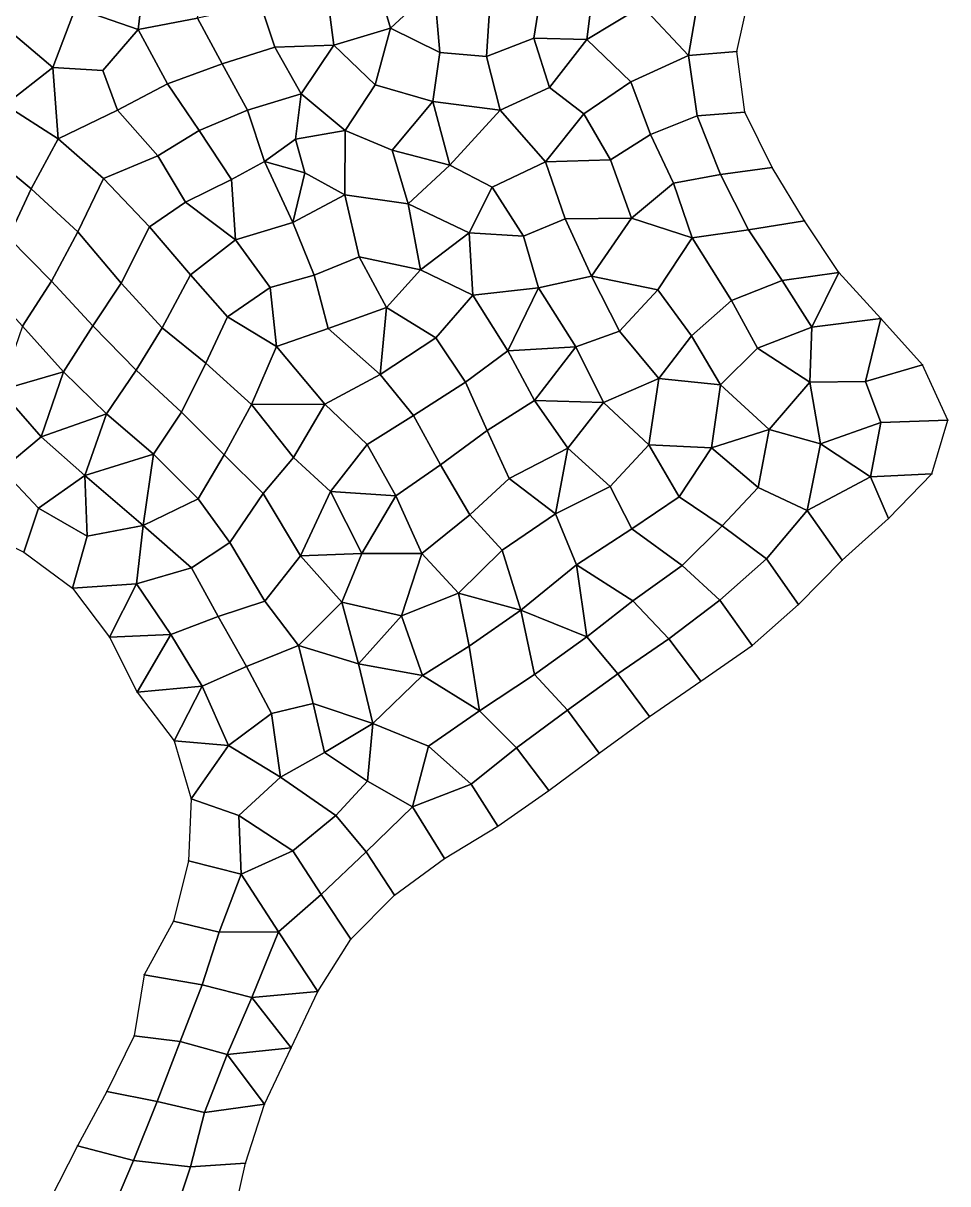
# Model space of a CAD drawing. Extents: x 727294 to 731543, y 8575035 to 8579824.
# Drawn here: x 728516.8 to 728813.2, y 8576669.4 to 8577041.6 of the extents above; entities that cross this region are included whole.
import ezdxf

# ---------------------------------------------------------------- set-up
doc = ezdxf.new("R2010")
doc.units = 0
for name, color, linetype in [('MESH_BOUND', 25, 'CONTINUOUS'), ('MESH_ELEMS', 250, 'CONTINUOUS'), ('MESH_NODES', 18, 'CONTINUOUS')]:
    doc.layers.add(name, color=color, linetype=linetype)

msp = doc.modelspace()

# ---------------------------------------------------------------- linework, layer by layer
at = {"layer": 'MESH_BOUND', "color": 25}
for points in [[(728745.58, 8577032.56, 38.15), (728749.86, 8577051.85, 38.04)], [(728748.11, 8577013.06, 38.13), (728745.58, 8577032.56, 38.15)], [(728756.94, 8576995.35, 38.17), (728748.11, 8577013.06, 38.13)], [(728767.3, 8576978.28, 38.17), (728756.94, 8576995.35, 38.17)], [(728778.3, 8576961.69, 38.17), (728767.3, 8576978.28, 38.17)], [(728791.73, 8576946.91, 38.17), (728778.3, 8576961.69, 38.17)], [(728805.04, 8576932.03, 38.17), (728791.73, 8576946.91, 38.17)], [(728813.19, 8576914.35, 38.17), (728805.04, 8576932.03, 38.17)], [(728808.09, 8576897.09, 38.17), (728813.19, 8576914.35, 38.17)], [(728794.22, 8576882.74, 38.17), (728808.09, 8576897.09, 38.17)], [(728499.04, 8576880.75, 38.17), (728516.99, 8576871.98, 38.17)], [(728779.3, 8576869.42, 38.17), (728794.22, 8576882.74, 38.17)], [(728516.99, 8576871.98, 38.17), (728532.65, 8576860.41, 38.17)], [(728765.34, 8576855.17, 38.17), (728779.3, 8576869.42, 38.17)], [(728532.65, 8576860.41, 38.17), (728544.42, 8576844.75, 38.17)], [(728750.47, 8576842.01, 38.17), (728765.34, 8576855.17, 38.17)], [(728544.42, 8576844.75, 38.17), (728553.32, 8576827.07, 38.17)], [(728734.06, 8576830.58, 38.17), (728750.47, 8576842.01, 38.17)], [(728717.59, 8576819.24, 38.17), (728734.06, 8576830.58, 38.17)], [(728553.32, 8576827.07, 38.17), (728565.24, 8576811.51, 38.17)], [(728701.39, 8576807.51, 38.17), (728717.59, 8576819.24, 38.17)], [(728565.24, 8576811.51, 38.17), (728570.59, 8576792.82, 38.17)], [(728685.35, 8576795.56, 38.17), (728701.39, 8576807.51, 38.17)], [(728668.94, 8576784.14, 38.16), (728685.35, 8576795.56, 38.17)], [(728570.59, 8576792.82, 38.17), (728569.78, 8576772.92, 38.17)], [(728651.86, 8576773.75, 38.14), (728668.94, 8576784.14, 38.16)], [(728569.78, 8576772.92, 38.17), (728565.02, 8576753.63, 38.17)], [(728635.82, 8576761.99, 38.17), (728651.86, 8576773.75, 38.14)], [(728621.78, 8576747.8, 38.17), (728635.82, 8576761.99, 38.17)], [(728565.02, 8576753.63, 38.17), (728555.61, 8576736.38, 38.17)], [(728611.2, 8576731.07, 38.13), (728621.78, 8576747.8, 38.17)], [(728555.61, 8576736.38, 38.17), (728552.33, 8576716.83, 38.17)], [(728602.68, 8576712.97, 36.19), (728611.2, 8576731.07, 38.13)], [(728552.33, 8576716.83, 38.17), (728543.64, 8576698.98, 38.17)], [(728594.17, 8576694.87, 34.53), (728602.68, 8576712.97, 36.19)], [(728543.64, 8576698.98, 38.17), (728534.24, 8576681.59, 38.17)], [(728588.06, 8576675.96, 34.97), (728594.17, 8576694.87, 34.53)], [(728534.24, 8576681.59, 38.17), (728525.22, 8576663.92, 38.17)], [(728583.65, 8576656.45, 34.54), (728588.06, 8576675.96, 34.97)]]:
    msp.add_polyline3d(points, dxfattribs=at)
at = {"layer": 'MESH_ELEMS', "color": 179}
for points in [[(728533.61, 8577046.61, 35.71), (728515.55, 8577058.67, 35.68), (728511.57, 8577039.88, 35.38), (728526.28, 8577027.47, 35.1)], [(728553.61, 8577039.58, 35.71), (728555.85, 8577058.43, 35.75), (728538.17, 8577059.73, 35.69), (728533.61, 8577046.61, 35.71)], [(728572.7, 8577043.26, 35.79), (728574.82, 8577060.01, 35.83), (728555.85, 8577058.43, 35.75), (728553.61, 8577039.58, 35.71)], [(728629.33, 8577058.04, 35.27), (728613.78, 8577054.31, 35.83), (728616.42, 8577034.63, 35.54), (728634.51, 8577039.99, 35.52)], [(728629.33, 8577058.04, 35.27), (728634.51, 8577039.99, 35.52), (728648.55, 8577053.03, 35.05), (728629.33, 8577058.04, 35.27)], [(728680.54, 8577036.81, 34.47), (728683.37, 8577054.97, 33.78), (728666.72, 8577052.3, 34.93), (728665.27, 8577030.95, 34.21)], [(728697.5, 8577036.39, 35.27), (728699.97, 8577056.03, 35.44), (728683.37, 8577054.97, 33.78), (728680.54, 8577036.81, 34.47)], [(728697.5, 8577036.39, 35.27), (728715.23, 8577047.07, 35.8), (728699.97, 8577056.03, 35.44), (728697.5, 8577036.39, 35.27)], [(728613.78, 8577054.31, 35.83), (728592.96, 8577047.38, 35.77), (728597.43, 8577033.96, 35.69), (728616.42, 8577034.63, 35.54)], [(728634.51, 8577039.99, 35.52), (728650.34, 8577032.21, 34.21), (728648.55, 8577053.03, 35.05), (728634.51, 8577039.99, 35.52)], [(728666.72, 8577052.3, 34.93), (728648.55, 8577053.03, 35.05), (728650.34, 8577032.21, 34.21), (728665.27, 8577030.95, 34.21)], [(728733.32, 8577049.99, 36.07), (728730.12, 8577031.25, 37.9), (728745.58, 8577032.56, 38.15), (728749.86, 8577051.85, 38.04)], [(728730.12, 8577031.25, 37.9), (728733.32, 8577049.99, 36.07), (728715.23, 8577047.07, 35.8), (728730.12, 8577031.25, 37.9)], [(728542.29, 8577026.43, 35.38), (728553.61, 8577039.58, 35.71), (728533.61, 8577046.61, 35.71), (728526.28, 8577027.47, 35.1)], [(728592.96, 8577047.38, 35.77), (728572.7, 8577043.26, 35.79), (728580.59, 8577028.65, 35.82), (728597.43, 8577033.96, 35.69)], [(728715.23, 8577047.07, 35.8), (728697.5, 8577036.39, 35.27), (728711.62, 8577022.78, 35.53), (728730.12, 8577031.25, 37.9)], [(728563.1, 8577022.23, 35.71), (728580.59, 8577028.65, 35.82), (728572.7, 8577043.26, 35.79), (728553.61, 8577039.58, 35.71)], [(728511.57, 8577039.88, 35.38), (728496.93, 8577028.16, 34.83), (728511.04, 8577015.4, 34.71), (728526.28, 8577027.47, 35.1)], [(728563.1, 8577022.23, 35.71), (728553.61, 8577039.58, 35.71), (728542.29, 8577026.43, 35.38), (728547, 8577013.76, 35.27)], [(728629.61, 8577021.9, 35.44), (728634.51, 8577039.99, 35.52), (728616.42, 8577034.63, 35.54), (728629.61, 8577021.9, 35.44)], [(728629.61, 8577021.9, 35.44), (728648.15, 8577016.55, 34.49), (728650.34, 8577032.21, 34.21), (728634.51, 8577039.99, 35.52)], [(728685.52, 8577020.98, 34.76), (728680.54, 8577036.81, 34.47), (728665.27, 8577030.95, 34.21), (728669.68, 8577013.74, 34.27)], [(728680.54, 8577036.81, 34.47), (728685.52, 8577020.98, 34.76), (728697.5, 8577036.39, 35.27), (728680.54, 8577036.81, 34.47)], [(728696.49, 8577012.55, 35.31), (728711.62, 8577022.78, 35.53), (728697.5, 8577036.39, 35.27), (728685.52, 8577020.98, 34.76)], [(728597.43, 8577033.96, 35.69), (728580.59, 8577028.65, 35.82), (728588.68, 8577013.76, 35.8), (728605.86, 8577018.99, 35.51)], [(728597.43, 8577033.96, 35.69), (728605.86, 8577018.99, 35.51), (728616.42, 8577034.63, 35.54), (728597.43, 8577033.96, 35.69)], [(728629.61, 8577021.9, 35.44), (728616.42, 8577034.63, 35.54), (728605.86, 8577018.99, 35.51), (728620.03, 8577007.18, 35.37)], [(728665.27, 8577030.95, 34.21), (728650.34, 8577032.21, 34.21), (728648.15, 8577016.55, 34.49), (728669.68, 8577013.74, 34.27)], [(728732.83, 8577011.97, 38.11), (728730.12, 8577031.25, 37.9), (728711.62, 8577022.78, 35.53), (728717.89, 8577005.94, 36.2)], [(728732.83, 8577011.97, 38.11), (728748.11, 8577013.06, 38.13), (728745.58, 8577032.56, 38.15), (728730.12, 8577031.25, 37.9)], [(728511.04, 8577015.4, 34.71), (728527.96, 8577004.55, 34.32), (728526.28, 8577027.47, 35.1), (728511.04, 8577015.4, 34.71)], [(728547, 8577013.76, 35.27), (728542.29, 8577026.43, 35.38), (728526.28, 8577027.47, 35.1), (728527.96, 8577004.55, 34.32)], [(728573.17, 8577007.21, 35.71), (728588.68, 8577013.76, 35.8), (728580.59, 8577028.65, 35.82), (728563.1, 8577022.23, 35.71)], [(728559.97, 8576999.11, 34.29), (728573.17, 8577007.21, 35.71), (728563.1, 8577022.23, 35.71), (728547, 8577013.76, 35.27)], [(728635.09, 8577000.93, 34.59), (728648.15, 8577016.55, 34.49), (728629.61, 8577021.9, 35.44), (728620.03, 8577007.18, 35.37)], [(728696.49, 8577012.55, 35.31), (728705.02, 8576997.79, 35.83), (728717.89, 8577005.94, 36.2), (728711.62, 8577022.78, 35.53)], [(728604.05, 8577004.43, 35.41), (728605.86, 8577018.99, 35.51), (728588.68, 8577013.76, 35.8), (728594.15, 8576997.24, 35.07)], [(728620.03, 8577007.18, 35.37), (728605.86, 8577018.99, 35.51), (728604.05, 8577004.43, 35.41), (728620.03, 8577007.18, 35.37)], [(728684.18, 8576997.16, 34.78), (728696.49, 8577012.55, 35.31), (728685.52, 8577020.98, 34.76), (728669.68, 8577013.74, 34.27)], [(728527.96, 8577004.55, 34.32), (728511.04, 8577015.4, 34.71), (728504.07, 8577001.13, 35.39), (728519.34, 8576988.46, 35.2)], [(728653.6, 8576996.11, 34.82), (728648.15, 8577016.55, 34.49), (728635.09, 8577000.93, 34.59), (728653.6, 8576996.11, 34.82)], [(728669.68, 8577013.74, 34.27), (728648.15, 8577016.55, 34.49), (728653.6, 8576996.11, 34.82), (728669.68, 8577013.74, 34.27)], [(728542.54, 8576991.86, 34.87), (728559.97, 8576999.11, 34.29), (728547, 8577013.76, 35.27), (728527.96, 8577004.55, 34.32)], [(728594.15, 8576997.24, 35.07), (728588.68, 8577013.76, 35.8), (728573.17, 8577007.21, 35.71), (728583.55, 8576991.53, 34.27)], [(728667.17, 8576989.03, 35.05), (728684.18, 8576997.16, 34.78), (728669.68, 8577013.74, 34.27), (728653.6, 8576996.11, 34.82)], [(728684.18, 8576997.16, 34.78), (728705.02, 8576997.79, 35.83), (728696.49, 8577012.55, 35.31), (728684.18, 8576997.16, 34.78)], [(728732.83, 8577011.97, 38.11), (728717.89, 8577005.94, 36.2), (728725.29, 8576990.36, 36.5), (728740.36, 8576993.05, 38.16)], [(728748.11, 8577013.06, 38.13), (728732.83, 8577011.97, 38.11), (728740.36, 8576993.05, 38.16), (728756.94, 8576995.35, 38.17)], [(728568.84, 8576984.21, 34.18), (728583.55, 8576991.53, 34.27), (728573.17, 8577007.21, 35.71), (728559.97, 8576999.11, 34.29)], [(728607.12, 8576993.67, 35.28), (728619.92, 8576986.53, 35.04), (728620.03, 8577007.18, 35.37), (728604.05, 8577004.43, 35.41)], [(728635.09, 8577000.93, 34.59), (728620.03, 8577007.18, 35.37), (728619.92, 8576986.53, 35.04), (728640.17, 8576983.71, 34.79)], [(728519.34, 8576988.46, 35.2), (728534.28, 8576974.73, 34.68), (728542.54, 8576991.86, 34.87), (728527.96, 8577004.55, 34.32)], [(728594.15, 8576997.24, 35.07), (728607.12, 8576993.67, 35.28), (728604.05, 8577004.43, 35.41), (728594.15, 8576997.24, 35.07)], [(728705.02, 8576997.79, 35.83), (728711.83, 8576979.14, 34.83), (728725.29, 8576990.36, 36.5), (728717.89, 8577005.94, 36.2)], [(728519.34, 8576988.46, 35.2), (728504.07, 8577001.13, 35.39), (728497.11, 8576986.19, 35.31), (728512.11, 8576972.89, 35.33)], [(728557.33, 8576976.36, 34.27), (728568.84, 8576984.21, 34.18), (728559.97, 8576999.11, 34.29), (728542.54, 8576991.86, 34.87)], [(728653.6, 8576996.11, 34.82), (728635.09, 8577000.93, 34.59), (728640.17, 8576983.71, 34.79), (728653.6, 8576996.11, 34.82)], [(728603.22, 8576977.73, 34.61), (728594.15, 8576997.24, 35.07), (728583.55, 8576991.53, 34.27), (728584.87, 8576972.16, 34.42)], [(728607.12, 8576993.67, 35.28), (728594.15, 8576997.24, 35.07), (728603.22, 8576977.73, 34.61), (728607.12, 8576993.67, 35.28)], [(728659.81, 8576974.42, 35.17), (728667.17, 8576989.03, 35.05), (728653.6, 8576996.11, 34.82), (728640.17, 8576983.71, 34.79)], [(728677.19, 8576973.29, 35.35), (728690.54, 8576978.87, 35.53), (728684.18, 8576997.16, 34.78), (728667.17, 8576989.03, 35.05)], [(728705.02, 8576997.79, 35.83), (728684.18, 8576997.16, 34.78), (728690.54, 8576978.87, 35.53), (728711.83, 8576979.14, 34.83)], [(728557.33, 8576976.36, 34.27), (728542.54, 8576991.86, 34.87), (728534.28, 8576974.73, 34.68), (728548.16, 8576958.22, 35.02)], [(728603.22, 8576977.73, 34.61), (728619.92, 8576986.53, 35.04), (728607.12, 8576993.67, 35.28), (728603.22, 8576977.73, 34.61)], [(728740.36, 8576993.05, 38.16), (728725.29, 8576990.36, 36.5), (728731.22, 8576972.77, 36.27), (728749.3, 8576975.31, 38.17)], [(728756.94, 8576995.35, 38.17), (728740.36, 8576993.05, 38.16), (728749.3, 8576975.31, 38.17), (728767.3, 8576978.28, 38.17)], [(728534.28, 8576974.73, 34.68), (728519.34, 8576988.46, 35.2), (728512.11, 8576972.89, 35.33), (728525.86, 8576958.94, 34.83)], [(728583.55, 8576991.53, 34.27), (728568.84, 8576984.21, 34.18), (728584.87, 8576972.16, 34.42), (728583.55, 8576991.53, 34.27)], [(728659.81, 8576974.42, 35.17), (728677.19, 8576973.29, 35.35), (728667.17, 8576989.03, 35.05), (728659.81, 8576974.42, 35.17)], [(728731.22, 8576972.77, 36.27), (728725.29, 8576990.36, 36.5), (728711.83, 8576979.14, 34.83), (728731.22, 8576972.77, 36.27)], [(728568.84, 8576984.21, 34.18), (728557.33, 8576976.36, 34.27), (728570.41, 8576960.89, 34.21), (728584.87, 8576972.16, 34.42)], [(728603.22, 8576977.73, 34.61), (728610.12, 8576960.83, 34.89), (728624.54, 8576966.68, 34.97), (728619.92, 8576986.53, 35.04)], [(728624.54, 8576966.68, 34.97), (728644.2, 8576962.53, 35), (728640.17, 8576983.71, 34.79), (728619.92, 8576986.53, 35.04)], [(728644.2, 8576962.53, 35), (728659.81, 8576974.42, 35.17), (728640.17, 8576983.71, 34.79), (728644.2, 8576962.53, 35)], [(728603.22, 8576977.73, 34.61), (728584.87, 8576972.16, 34.42), (728596.02, 8576956.87, 34.8), (728610.12, 8576960.83, 34.89)], [(728682.04, 8576956.77, 35.64), (728699.02, 8576960.54, 35.71), (728690.54, 8576978.87, 35.53), (728677.19, 8576973.29, 35.35)], [(728711.83, 8576979.14, 34.83), (728690.54, 8576978.87, 35.53), (728699.02, 8576960.54, 35.71), (728711.83, 8576979.14, 34.83)], [(728720.24, 8576956.11, 34.04), (728731.22, 8576972.77, 36.27), (728711.83, 8576979.14, 34.83), (728699.02, 8576960.54, 35.71)], [(728760.06, 8576959.06, 38.17), (728778.3, 8576961.69, 38.17), (728767.3, 8576978.28, 38.17), (728749.3, 8576975.31, 38.17)], [(728525.86, 8576958.94, 34.83), (728539.09, 8576944.54, 35.25), (728548.16, 8576958.22, 35.02), (728534.28, 8576974.73, 34.68)], [(728570.41, 8576960.89, 34.21), (728557.33, 8576976.36, 34.27), (728548.16, 8576958.22, 35.02), (728561.34, 8576943.92, 35.46)], [(728644.2, 8576962.53, 35), (728660.91, 8576954.44, 35.02), (728659.81, 8576974.42, 35.17), (728644.2, 8576962.53, 35)], [(728660.91, 8576954.44, 35.02), (728682.04, 8576956.77, 35.64), (728677.19, 8576973.29, 35.35), (728659.81, 8576974.42, 35.17)], [(728743.86, 8576952.74, 36.79), (728760.06, 8576959.06, 38.17), (728749.3, 8576975.31, 38.17), (728731.22, 8576972.77, 36.27)], [(728525.86, 8576958.94, 34.83), (728512.11, 8576972.89, 35.33), (728503.28, 8576959.02, 35.29), (728516.61, 8576944.51, 35.33)], [(728582.34, 8576947.45, 35.12), (728596.02, 8576956.87, 34.8), (728584.87, 8576972.16, 34.42), (728570.41, 8576960.89, 34.21)], [(728720.24, 8576956.11, 34.04), (728731.04, 8576941.32, 34.28), (728743.86, 8576952.74, 36.79), (728731.22, 8576972.77, 36.27)], [(728610.12, 8576960.83, 34.89), (728614.55, 8576943.75, 35.01), (728633.3, 8576950.43, 35.16), (728624.54, 8576966.68, 34.97)], [(728624.54, 8576966.68, 34.97), (728633.3, 8576950.43, 35.16), (728644.2, 8576962.53, 35), (728624.54, 8576966.68, 34.97)], [(728644.2, 8576962.53, 35), (728633.3, 8576950.43, 35.16), (728649.12, 8576940.7, 35.36), (728660.91, 8576954.44, 35.02)], [(728516.61, 8576944.51, 35.33), (728529.69, 8576929.86, 35.65), (728539.09, 8576944.54, 35.25), (728525.86, 8576958.94, 34.83)], [(728561.34, 8576943.92, 35.46), (728548.16, 8576958.22, 35.02), (728539.09, 8576944.54, 35.25), (728552.96, 8576930.38, 35.48)], [(728561.34, 8576943.92, 35.46), (728575.31, 8576932.54, 35.56), (728582.34, 8576947.45, 35.12), (728570.41, 8576960.89, 34.21)], [(728614.55, 8576943.75, 35.01), (728610.12, 8576960.83, 34.89), (728596.02, 8576956.87, 34.8), (728598.01, 8576937.94, 35.07)], [(728699.02, 8576960.54, 35.71), (728682.04, 8576956.77, 35.64), (728694, 8576937.83, 35.57), (728707.98, 8576942.84, 35.48)], [(728707.98, 8576942.84, 35.48), (728720.24, 8576956.11, 34.04), (728699.02, 8576960.54, 35.71), (728707.98, 8576942.84, 35.48)], [(728752.22, 8576937.43, 35.94), (728769.62, 8576944.09, 38.17), (728760.06, 8576959.06, 38.17), (728743.86, 8576952.74, 36.79)], [(728778.3, 8576961.69, 38.17), (728760.06, 8576959.06, 38.17), (728769.62, 8576944.09, 38.17), (728778.3, 8576961.69, 38.17)], [(728769.62, 8576944.09, 38.17), (728791.73, 8576946.91, 38.17), (728778.3, 8576961.69, 38.17), (728769.62, 8576944.09, 38.17)], [(728582.34, 8576947.45, 35.12), (728598.01, 8576937.94, 35.07), (728596.02, 8576956.87, 34.8), (728582.34, 8576947.45, 35.12)], [(728672.14, 8576936.57, 35.35), (728660.91, 8576954.44, 35.02), (728649.12, 8576940.7, 35.36), (728658.56, 8576926.5, 35.66)], [(728660.91, 8576954.44, 35.02), (728672.14, 8576936.57, 35.35), (728682.04, 8576956.77, 35.64), (728660.91, 8576954.44, 35.02)], [(728694, 8576937.83, 35.57), (728682.04, 8576956.77, 35.64), (728672.14, 8576936.57, 35.35), (728694, 8576937.83, 35.57)], [(728707.98, 8576942.84, 35.48), (728720.56, 8576927.65, 34.4), (728731.04, 8576941.32, 34.28), (728720.24, 8576956.11, 34.04)], [(728752.22, 8576937.43, 35.94), (728743.86, 8576952.74, 36.79), (728731.04, 8576941.32, 34.28), (728740.29, 8576925.67, 34.44)], [(728598.01, 8576937.94, 35.07), (728582.34, 8576947.45, 35.12), (728575.31, 8576932.54, 35.56), (728590.03, 8576919.32, 35.77)], [(728614.55, 8576943.75, 35.01), (728631.28, 8576929, 35.55), (728633.3, 8576950.43, 35.16), (728614.55, 8576943.75, 35.01)], [(728631.28, 8576929, 35.55), (728649.12, 8576940.7, 35.36), (728633.3, 8576950.43, 35.16), (728631.28, 8576929, 35.55)], [(728516.61, 8576944.51, 35.33), (728509.51, 8576923.91, 35.54), (728529.69, 8576929.86, 35.65), (728516.61, 8576944.51, 35.33)], [(728529.69, 8576929.86, 35.65), (728543.55, 8576916.3, 35.93), (728552.96, 8576930.38, 35.48), (728539.09, 8576944.54, 35.25)], [(728575.31, 8576932.54, 35.56), (728561.34, 8576943.92, 35.46), (728552.96, 8576930.38, 35.48), (728567.5, 8576916.89, 35.57)], [(728614.55, 8576943.75, 35.01), (728598.01, 8576937.94, 35.07), (728613.47, 8576919.49, 35.53), (728631.28, 8576929, 35.55)], [(728769.62, 8576944.09, 38.17), (728752.22, 8576937.43, 35.94), (728769, 8576926.51, 38.17), (728769.62, 8576944.09, 38.17)], [(728769.62, 8576944.09, 38.17), (728769, 8576926.51, 38.17), (728786.82, 8576926.72, 38.17), (728791.73, 8576946.91, 38.17)], [(728791.73, 8576946.91, 38.17), (728786.82, 8576926.72, 38.17), (728805.04, 8576932.03, 38.17), (728791.73, 8576946.91, 38.17)], [(728641.97, 8576915.85, 35.93), (728658.56, 8576926.5, 35.66), (728649.12, 8576940.7, 35.36), (728631.28, 8576929, 35.55)], [(728702.81, 8576920, 35.29), (728720.56, 8576927.65, 34.4), (728707.98, 8576942.84, 35.48), (728694, 8576937.83, 35.57)], [(728740.29, 8576925.67, 34.44), (728731.04, 8576941.32, 34.28), (728720.56, 8576927.65, 34.4), (728740.29, 8576925.67, 34.44)], [(728598.01, 8576937.94, 35.07), (728590.03, 8576919.32, 35.77), (728613.47, 8576919.49, 35.53), (728598.01, 8576937.94, 35.07)], [(728680.68, 8576920.58, 35.8), (728672.14, 8576936.57, 35.35), (728658.56, 8576926.5, 35.66), (728665.52, 8576911, 35.99)], [(728672.14, 8576936.57, 35.35), (728680.68, 8576920.58, 35.8), (728694, 8576937.83, 35.57), (728672.14, 8576936.57, 35.35)], [(728694, 8576937.83, 35.57), (728680.68, 8576920.58, 35.8), (728702.81, 8576920, 35.29), (728694, 8576937.83, 35.57)], [(728769, 8576926.51, 38.17), (728752.22, 8576937.43, 35.94), (728740.29, 8576925.67, 34.44), (728755.95, 8576911.3, 34.98)], [(728590.03, 8576919.32, 35.77), (728575.31, 8576932.54, 35.56), (728567.5, 8576916.89, 35.57), (728581.21, 8576903.15, 35.87)], [(728509.51, 8576923.91, 35.54), (728522.53, 8576908.96, 35.78), (728529.69, 8576929.86, 35.65), (728509.51, 8576923.91, 35.54)], [(728543.55, 8576916.3, 35.93), (728529.69, 8576929.86, 35.65), (728522.53, 8576908.96, 35.78), (728543.55, 8576916.3, 35.93)], [(728567.5, 8576916.89, 35.57), (728552.96, 8576930.38, 35.48), (728543.55, 8576916.3, 35.93), (728558.52, 8576903.39, 35.91)], [(728627.04, 8576906.53, 35.89), (728641.97, 8576915.85, 35.93), (728631.28, 8576929, 35.55), (728613.47, 8576919.49, 35.53)], [(728805.04, 8576932.03, 38.17), (728786.82, 8576926.72, 38.17), (728791.71, 8576913.55, 38.17), (728813.19, 8576914.35, 38.17)], [(728665.52, 8576911, 35.99), (728658.56, 8576926.5, 35.66), (728641.97, 8576915.85, 35.93), (728650.55, 8576899.98, 35.99)], [(728720.56, 8576927.65, 34.4), (728702.81, 8576920, 35.29), (728717.4, 8576906.42, 35.36), (728720.56, 8576927.65, 34.4)], [(728740.29, 8576925.67, 34.44), (728720.56, 8576927.65, 34.4), (728717.4, 8576906.42, 35.36), (728737.45, 8576905.42, 35.04)], [(728740.29, 8576925.67, 34.44), (728737.45, 8576905.42, 35.04), (728755.95, 8576911.3, 34.98), (728740.29, 8576925.67, 34.44)], [(728772.34, 8576906.68, 38.17), (728769, 8576926.51, 38.17), (728755.95, 8576911.3, 34.98), (728772.34, 8576906.68, 38.17)], [(728772.34, 8576906.68, 38.17), (728791.71, 8576913.55, 38.17), (728786.82, 8576926.72, 38.17), (728769, 8576926.51, 38.17)], [(728510.1, 8576898.52, 38.17), (728522.53, 8576908.96, 35.78), (728509.51, 8576923.91, 35.54), (728497.35, 8576915.3, 38.17)], [(728581.21, 8576903.15, 35.87), (728593.77, 8576890.79, 36.09), (728603.44, 8576902.32, 36.16), (728590.03, 8576919.32, 35.77)], [(728603.44, 8576902.32, 36.16), (728613.47, 8576919.49, 35.53), (728590.03, 8576919.32, 35.77), (728603.44, 8576902.32, 36.16)], [(728603.44, 8576902.32, 36.16), (728615.27, 8576891.47, 36.28), (728627.04, 8576906.53, 35.89), (728613.47, 8576919.49, 35.53)], [(728691.39, 8576905.37, 35.05), (728680.68, 8576920.58, 35.8), (728665.52, 8576911, 35.99), (728672.63, 8576895.64, 36.09)], [(728680.68, 8576920.58, 35.8), (728691.39, 8576905.37, 35.05), (728702.81, 8576920, 35.29), (728680.68, 8576920.58, 35.8)], [(728702.81, 8576920, 35.29), (728691.39, 8576905.37, 35.05), (728704.96, 8576893.08, 34.78), (728717.4, 8576906.42, 35.36)], [(728536.51, 8576896.56, 35.88), (728543.55, 8576916.3, 35.93), (728522.53, 8576908.96, 35.78), (728536.51, 8576896.56, 35.88)], [(728558.52, 8576903.39, 35.91), (728543.55, 8576916.3, 35.93), (728536.51, 8576896.56, 35.88), (728558.52, 8576903.39, 35.91)], [(728558.52, 8576903.39, 35.91), (728572.91, 8576889.1, 35.88), (728581.21, 8576903.15, 35.87), (728567.5, 8576916.89, 35.57)], [(728627.04, 8576906.53, 35.89), (728636.29, 8576890.06, 36.07), (728650.55, 8576899.98, 35.99), (728641.97, 8576915.85, 35.93)], [(728788.41, 8576896.11, 38.17), (728791.71, 8576913.55, 38.17), (728772.34, 8576906.68, 38.17), (728788.41, 8576896.11, 38.17)], [(728808.09, 8576897.09, 38.17), (728813.19, 8576914.35, 38.17), (728791.71, 8576913.55, 38.17), (728788.41, 8576896.11, 38.17)], [(728650.55, 8576899.98, 35.99), (728659.97, 8576883.94, 36.07), (728672.63, 8576895.64, 36.09), (728665.52, 8576911, 35.99)], [(728752.45, 8576892.72, 35.01), (728755.95, 8576911.3, 34.98), (728737.45, 8576905.42, 35.04), (728752.45, 8576892.72, 35.01)], [(728772.34, 8576906.68, 38.17), (728755.95, 8576911.3, 34.98), (728752.45, 8576892.72, 35.01), (728768.11, 8576885.3, 38.17)], [(728521.68, 8576886.08, 38.17), (728536.51, 8576896.56, 35.88), (728522.53, 8576908.96, 35.78), (728510.1, 8576898.52, 38.17)], [(728615.27, 8576891.47, 36.28), (728636.29, 8576890.06, 36.07), (728627.04, 8576906.53, 35.89), (728615.27, 8576891.47, 36.28)], [(728704.96, 8576893.08, 34.78), (728711.96, 8576879.5, 34.75), (728727.13, 8576889.67, 34.78), (728717.4, 8576906.42, 35.36)], [(728717.4, 8576906.42, 35.36), (728727.13, 8576889.67, 34.78), (728737.45, 8576905.42, 35.04), (728717.4, 8576906.42, 35.36)], [(728772.34, 8576906.68, 38.17), (728768.11, 8576885.3, 38.17), (728788.41, 8576896.11, 38.17), (728772.34, 8576906.68, 38.17)], [(728555.28, 8576880.54, 35.93), (728558.52, 8576903.39, 35.91), (728536.51, 8576896.56, 35.88), (728555.28, 8576880.54, 35.93)], [(728555.28, 8576880.54, 35.93), (728572.91, 8576889.1, 35.88), (728558.52, 8576903.39, 35.91), (728555.28, 8576880.54, 35.93)], [(728572.91, 8576889.1, 35.88), (728583, 8576875.02, 36), (728593.77, 8576890.79, 36.09), (728581.21, 8576903.15, 35.87)], [(728593.77, 8576890.79, 36.09), (728605.72, 8576870.84, 36.22), (728615.27, 8576891.47, 36.28), (728603.44, 8576902.32, 36.16)], [(728672.63, 8576895.64, 36.09), (728687.45, 8576884.24, 35.21), (728691.39, 8576905.37, 35.05), (728672.63, 8576895.64, 36.09)], [(728687.45, 8576884.24, 35.21), (728704.96, 8576893.08, 34.78), (728691.39, 8576905.37, 35.05), (728687.45, 8576884.24, 35.21)], [(728737.45, 8576905.42, 35.04), (728727.13, 8576889.67, 34.78), (728740.88, 8576880.38, 35.04), (728752.45, 8576892.72, 35.01)], [(728636.29, 8576890.06, 36.07), (728644.54, 8576871.58, 36.06), (728659.97, 8576883.94, 36.07), (728650.55, 8576899.98, 35.99)], [(728499.04, 8576880.75, 38.17), (728516.99, 8576871.98, 38.17), (728521.68, 8576886.08, 38.17), (728510.1, 8576898.52, 38.17)], [(728521.68, 8576886.08, 38.17), (728537.31, 8576877.14, 38.08), (728536.51, 8576896.56, 35.88), (728521.68, 8576886.08, 38.17)], [(728555.28, 8576880.54, 35.93), (728536.51, 8576896.56, 35.88), (728537.31, 8576877.14, 38.08), (728555.28, 8576880.54, 35.93)], [(728670.39, 8576872.64, 35.87), (728687.45, 8576884.24, 35.21), (728672.63, 8576895.64, 36.09), (728659.97, 8576883.94, 36.07)], [(728768.11, 8576885.3, 38.17), (728779.3, 8576869.42, 38.17), (728794.22, 8576882.74, 38.17), (728788.41, 8576896.11, 38.17)], [(728808.09, 8576897.09, 38.17), (728788.41, 8576896.11, 38.17), (728794.22, 8576882.74, 38.17), (728808.09, 8576897.09, 38.17)], [(728625.31, 8576871.5, 36.31), (728615.27, 8576891.47, 36.28), (728605.72, 8576870.84, 36.22), (728625.31, 8576871.5, 36.31)], [(728625.31, 8576871.5, 36.31), (728636.29, 8576890.06, 36.07), (728615.27, 8576891.47, 36.28), (728625.31, 8576871.5, 36.31)], [(728687.45, 8576884.24, 35.21), (728694.13, 8576867.92, 35.4), (728711.96, 8576879.5, 34.75), (728704.96, 8576893.08, 34.78)], [(728755.03, 8576869.85, 38.15), (728768.11, 8576885.3, 38.17), (728752.45, 8576892.72, 35.01), (728740.88, 8576880.38, 35.04)], [(728570.75, 8576866.93, 35.96), (728583, 8576875.02, 36), (728572.91, 8576889.1, 35.88), (728555.28, 8576880.54, 35.93)], [(728583, 8576875.02, 36), (728594.27, 8576856.25, 36.18), (728605.72, 8576870.84, 36.22), (728593.77, 8576890.79, 36.09)], [(728625.31, 8576871.5, 36.31), (728644.54, 8576871.58, 36.06), (728636.29, 8576890.06, 36.07), (728625.31, 8576871.5, 36.31)], [(728728.05, 8576867.66, 35.21), (728740.88, 8576880.38, 35.04), (728727.13, 8576889.67, 34.78), (728711.96, 8576879.5, 34.75)], [(728516.99, 8576871.98, 38.17), (728532.65, 8576860.41, 38.17), (728537.31, 8576877.14, 38.08), (728521.68, 8576886.08, 38.17)], [(728659.97, 8576883.94, 36.07), (728644.54, 8576871.58, 36.06), (728656.35, 8576858.81, 34.58), (728670.39, 8576872.64, 35.87)], [(728670.39, 8576872.64, 35.87), (728676.31, 8576853.33, 35.34), (728694.13, 8576867.92, 35.4), (728687.45, 8576884.24, 35.21)], [(728755.03, 8576869.85, 38.15), (728765.34, 8576855.17, 38.17), (728779.3, 8576869.42, 38.17), (728768.11, 8576885.3, 38.17)], [(728553.11, 8576861.77, 38.16), (728555.28, 8576880.54, 35.93), (728537.31, 8576877.14, 38.08), (728532.65, 8576860.41, 38.17)], [(728570.75, 8576866.93, 35.96), (728555.28, 8576880.54, 35.93), (728553.11, 8576861.77, 38.16), (728570.75, 8576866.93, 35.96)], [(728740.88, 8576880.38, 35.04), (728728.05, 8576867.66, 35.21), (728740.17, 8576856.53, 37.98), (728755.03, 8576869.85, 38.15)], [(728712.22, 8576856.36, 35.6), (728728.05, 8576867.66, 35.21), (728711.96, 8576879.5, 34.75), (728694.13, 8576867.92, 35.4)], [(728579.27, 8576851.34, 36.9), (728594.27, 8576856.25, 36.18), (728583, 8576875.02, 36), (728570.75, 8576866.93, 35.96)], [(728670.39, 8576872.64, 35.87), (728656.35, 8576858.81, 34.58), (728676.31, 8576853.33, 35.34), (728670.39, 8576872.64, 35.87)], [(728618.96, 8576855.9, 36.29), (728605.72, 8576870.84, 36.22), (728594.27, 8576856.25, 36.18), (728605.01, 8576842.07, 36.34)], [(728625.31, 8576871.5, 36.31), (728605.72, 8576870.84, 36.22), (728618.96, 8576855.9, 36.29), (728625.31, 8576871.5, 36.31)], [(728638.11, 8576851.53, 36.22), (728644.54, 8576871.58, 36.06), (728625.31, 8576871.5, 36.31), (728618.96, 8576855.9, 36.29)], [(728644.54, 8576871.58, 36.06), (728638.11, 8576851.53, 36.22), (728656.35, 8576858.81, 34.58), (728644.54, 8576871.58, 36.06)], [(728740.17, 8576856.53, 37.98), (728750.47, 8576842.01, 38.17), (728765.34, 8576855.17, 38.17), (728755.03, 8576869.85, 38.15)], [(728564.07, 8576845.58, 38.17), (728579.27, 8576851.34, 36.9), (728570.75, 8576866.93, 35.96), (728553.11, 8576861.77, 38.16)], [(728676.31, 8576853.33, 35.34), (728697.5, 8576844.8, 35.85), (728694.13, 8576867.92, 35.4), (728676.31, 8576853.33, 35.34)], [(728712.22, 8576856.36, 35.6), (728694.13, 8576867.92, 35.4), (728697.5, 8576844.8, 35.85), (728712.22, 8576856.36, 35.6)], [(728723.74, 8576844.12, 37.67), (728740.17, 8576856.53, 37.98), (728728.05, 8576867.66, 35.21), (728712.22, 8576856.36, 35.6)], [(728553.11, 8576861.77, 38.16), (728532.65, 8576860.41, 38.17), (728544.42, 8576844.75, 38.17), (728553.11, 8576861.77, 38.16)], [(728544.42, 8576844.75, 38.17), (728564.07, 8576845.58, 38.17), (728553.11, 8576861.77, 38.16), (728544.42, 8576844.75, 38.17)], [(728659.73, 8576841.83, 33.88), (728656.35, 8576858.81, 34.58), (728638.11, 8576851.53, 36.22), (728644.83, 8576832.46, 34.33)], [(728656.35, 8576858.81, 34.58), (728659.73, 8576841.83, 33.88), (728676.31, 8576853.33, 35.34), (728656.35, 8576858.81, 34.58)], [(728594.27, 8576856.25, 36.18), (728579.27, 8576851.34, 36.9), (728588.43, 8576835.3, 37.05), (728605.01, 8576842.07, 36.34)], [(728618.96, 8576855.9, 36.29), (728605.01, 8576842.07, 36.34), (728624.33, 8576836.16, 36.34), (728618.96, 8576855.9, 36.29)], [(728618.96, 8576855.9, 36.29), (728624.33, 8576836.16, 36.34), (728638.11, 8576851.53, 36.22), (728618.96, 8576855.9, 36.29)], [(728707.38, 8576832.96, 36.55), (728723.74, 8576844.12, 37.67), (728712.22, 8576856.36, 35.6), (728697.5, 8576844.8, 35.85)], [(728723.74, 8576844.12, 37.67), (728734.06, 8576830.58, 38.17), (728750.47, 8576842.01, 38.17), (728740.17, 8576856.53, 37.98)], [(728579.27, 8576851.34, 36.9), (728564.07, 8576845.58, 38.17), (728574.2, 8576828.96, 38.17), (728588.43, 8576835.3, 37.05)], [(728644.83, 8576832.46, 34.33), (728638.11, 8576851.53, 36.22), (728624.33, 8576836.16, 36.34), (728644.83, 8576832.46, 34.33)], [(728680.7, 8576832.73, 35.81), (728676.31, 8576853.33, 35.34), (728659.73, 8576841.83, 33.88), (728663.11, 8576821.1, 35.58)], [(728680.7, 8576832.73, 35.81), (728697.5, 8576844.8, 35.85), (728676.31, 8576853.33, 35.34), (728680.7, 8576832.73, 35.81)], [(728544.42, 8576844.75, 38.17), (728553.32, 8576827.07, 38.17), (728564.07, 8576845.58, 38.17), (728544.42, 8576844.75, 38.17)], [(728564.07, 8576845.58, 38.17), (728553.32, 8576827.07, 38.17), (728574.2, 8576828.96, 38.17), (728564.07, 8576845.58, 38.17)], [(728697.5, 8576844.8, 35.85), (728680.7, 8576832.73, 35.81), (728691.29, 8576821.28, 36.32), (728707.38, 8576832.96, 36.55)], [(728717.59, 8576819.24, 38.17), (728734.06, 8576830.58, 38.17), (728723.74, 8576844.12, 37.67), (728707.38, 8576832.96, 36.55)], [(728605.01, 8576842.07, 36.34), (728588.43, 8576835.3, 37.05), (728596.39, 8576820.27, 36.17), (728609.78, 8576823.47, 36.15)], [(728609.78, 8576823.47, 36.15), (728628.83, 8576817.04, 35.49), (728624.33, 8576836.16, 36.34), (728605.01, 8576842.07, 36.34)], [(728659.73, 8576841.83, 33.88), (728644.83, 8576832.46, 34.33), (728663.11, 8576821.1, 35.58), (728659.73, 8576841.83, 33.88)], [(728624.33, 8576836.16, 36.34), (728628.83, 8576817.04, 35.49), (728644.83, 8576832.46, 34.33), (728624.33, 8576836.16, 36.34)], [(728574.2, 8576828.96, 38.17), (728582.59, 8576810, 38.17), (728596.39, 8576820.27, 36.17), (728588.43, 8576835.3, 37.05)], [(728646.69, 8576809.72, 35.1), (728663.11, 8576821.1, 35.58), (728644.83, 8576832.46, 34.33), (728628.83, 8576817.04, 35.49)], [(728674.9, 8576809.23, 36.36), (728691.29, 8576821.28, 36.32), (728680.7, 8576832.73, 35.81), (728663.11, 8576821.1, 35.58)], [(728717.59, 8576819.24, 38.17), (728707.38, 8576832.96, 36.55), (728691.29, 8576821.28, 36.32), (728701.39, 8576807.51, 38.17)], [(728553.32, 8576827.07, 38.17), (728565.24, 8576811.51, 38.17), (728574.2, 8576828.96, 38.17), (728553.32, 8576827.07, 38.17)], [(728582.59, 8576810, 38.17), (728574.2, 8576828.96, 38.17), (728565.24, 8576811.51, 38.17), (728582.59, 8576810, 38.17)], [(728596.39, 8576820.27, 36.17), (728599.33, 8576799.77, 36.01), (728613.41, 8576807.67, 35.6), (728609.78, 8576823.47, 36.15)], [(728609.78, 8576823.47, 36.15), (728613.41, 8576807.67, 35.6), (728628.83, 8576817.04, 35.49), (728609.78, 8576823.47, 36.15)], [(728660.41, 8576797.55, 35.53), (728674.9, 8576809.23, 36.36), (728663.11, 8576821.1, 35.58), (728646.69, 8576809.72, 35.1)], [(728674.9, 8576809.23, 36.36), (728685.35, 8576795.56, 38.17), (728701.39, 8576807.51, 38.17), (728691.29, 8576821.28, 36.32)], [(728596.39, 8576820.27, 36.17), (728582.59, 8576810, 38.17), (728599.33, 8576799.77, 36.01), (728596.39, 8576820.27, 36.17)], [(728627.19, 8576798.52, 35.16), (728628.83, 8576817.04, 35.49), (728613.41, 8576807.67, 35.6), (728627.19, 8576798.52, 35.16)], [(728646.69, 8576809.72, 35.1), (728628.83, 8576817.04, 35.49), (728627.19, 8576798.52, 35.16), (728641.56, 8576790.32, 35.43)], [(728582.59, 8576810, 38.17), (728565.24, 8576811.51, 38.17), (728570.59, 8576792.82, 38.17), (728582.59, 8576810, 38.17)], [(728585.94, 8576787.53, 38.01), (728599.33, 8576799.77, 36.01), (728582.59, 8576810, 38.17), (728570.59, 8576792.82, 38.17)], [(728646.69, 8576809.72, 35.1), (728641.56, 8576790.32, 35.43), (728660.41, 8576797.55, 35.53), (728646.69, 8576809.72, 35.1)], [(728617.06, 8576787.51, 35.37), (728627.19, 8576798.52, 35.16), (728613.41, 8576807.67, 35.6), (728599.33, 8576799.77, 36.01)], [(728668.94, 8576784.14, 38.16), (728685.35, 8576795.56, 38.17), (728674.9, 8576809.23, 36.36), (728660.41, 8576797.55, 35.53)], [(728603.22, 8576776.21, 35.95), (728617.06, 8576787.51, 35.37), (728599.33, 8576799.77, 36.01), (728585.94, 8576787.53, 38.01)], [(728626.73, 8576775.88, 34.83), (728641.56, 8576790.32, 35.43), (728627.19, 8576798.52, 35.16), (728617.06, 8576787.51, 35.37)], [(728651.86, 8576773.75, 38.14), (728668.94, 8576784.14, 38.16), (728660.41, 8576797.55, 35.53), (728641.56, 8576790.32, 35.43)], [(728569.78, 8576772.92, 38.17), (728586.7, 8576768.64, 36.31), (728585.94, 8576787.53, 38.01), (728570.59, 8576792.82, 38.17)], [(728603.22, 8576776.21, 35.95), (728585.94, 8576787.53, 38.01), (728586.7, 8576768.64, 36.31), (728603.22, 8576776.21, 35.95)], [(728612.35, 8576762.18, 32.2), (728626.73, 8576775.88, 34.83), (728617.06, 8576787.51, 35.37), (728603.22, 8576776.21, 35.95)], [(728651.86, 8576773.75, 38.14), (728641.56, 8576790.32, 35.43), (728626.73, 8576775.88, 34.83), (728635.82, 8576761.99, 38.17)], [(728612.35, 8576762.18, 32.2), (728603.22, 8576776.21, 35.95), (728586.7, 8576768.64, 36.31), (728598.66, 8576750.22, 33.25)], [(728635.82, 8576761.99, 38.17), (728626.73, 8576775.88, 34.83), (728612.35, 8576762.18, 32.2), (728621.78, 8576747.8, 38.17)], [(728579.64, 8576750.13, 37.41), (728586.7, 8576768.64, 36.31), (728569.78, 8576772.92, 38.17), (728565.02, 8576753.63, 38.17)], [(728598.66, 8576750.22, 33.25), (728586.7, 8576768.64, 36.31), (728579.64, 8576750.13, 37.41), (728598.66, 8576750.22, 33.25)], [(728598.66, 8576750.22, 33.25), (728611.2, 8576731.07, 38.13), (728621.78, 8576747.8, 38.17), (728612.35, 8576762.18, 32.2)], [(728565.02, 8576753.63, 38.17), (728555.61, 8576736.38, 38.17), (728574.14, 8576733.25, 36.15), (728579.64, 8576750.13, 37.41)], [(728590.13, 8576729.16, 33.5), (728598.66, 8576750.22, 33.25), (728579.64, 8576750.13, 37.41), (728574.14, 8576733.25, 36.15)], [(728611.2, 8576731.07, 38.13), (728598.66, 8576750.22, 33.25), (728590.13, 8576729.16, 33.5), (728611.2, 8576731.07, 38.13)], [(728567.1, 8576715.03, 37.87), (728574.14, 8576733.25, 36.15), (728555.61, 8576736.38, 38.17), (728552.33, 8576716.83, 38.17)], [(728582.16, 8576710.83, 32.07), (728590.13, 8576729.16, 33.5), (728574.14, 8576733.25, 36.15), (728567.1, 8576715.03, 37.87)], [(728590.13, 8576729.16, 33.5), (728582.16, 8576710.83, 32.07), (728602.68, 8576712.97, 36.19), (728590.13, 8576729.16, 33.5)], [(728611.2, 8576731.07, 38.13), (728590.13, 8576729.16, 33.5), (728602.68, 8576712.97, 36.19), (728611.2, 8576731.07, 38.13)], [(728559.76, 8576695.8, 36.99), (728567.1, 8576715.03, 37.87), (728552.33, 8576716.83, 38.17), (728543.64, 8576698.98, 38.17)], [(728574.95, 8576692.3, 32.69), (728582.16, 8576710.83, 32.07), (728567.1, 8576715.03, 37.87), (728559.76, 8576695.8, 36.99)], [(728582.16, 8576710.83, 32.07), (728594.17, 8576694.87, 34.53), (728602.68, 8576712.97, 36.19), (728582.16, 8576710.83, 32.07)], [(728582.16, 8576710.83, 32.07), (728574.95, 8576692.3, 32.69), (728594.17, 8576694.87, 34.53), (728582.16, 8576710.83, 32.07)], [(728552.16, 8576676.9, 35.82), (728559.76, 8576695.8, 36.99), (728543.64, 8576698.98, 38.17), (728534.24, 8576681.59, 38.17)], [(728570.48, 8576674.85, 34.1), (728574.95, 8576692.3, 32.69), (728559.76, 8576695.8, 36.99), (728552.16, 8576676.9, 35.82)], [(728588.06, 8576675.96, 34.97), (728594.17, 8576694.87, 34.53), (728574.95, 8576692.3, 32.69), (728570.48, 8576674.85, 34.1)], [(728544.61, 8576659.05, 35.51), (728552.16, 8576676.9, 35.82), (728534.24, 8576681.59, 38.17), (728525.22, 8576663.92, 38.17)], [(728564.04, 8576655.64, 36.43), (728570.48, 8576674.85, 34.1), (728552.16, 8576676.9, 35.82), (728544.61, 8576659.05, 35.51)], [(728583.65, 8576656.45, 34.54), (728588.06, 8576675.96, 34.97), (728570.48, 8576674.85, 34.1), (728564.04, 8576655.64, 36.43)]]:
    msp.add_3dface(points, dxfattribs=at)
at = {"layer": 'MESH_NODES', "color": 18}
for p in [(728553.61, 8577039.58, 35.71), (728634.51, 8577039.99, 35.52), (728680.54, 8577036.81, 34.47), (728697.5, 8577036.39, 35.27), (728597.43, 8577033.96, 35.69), (728616.42, 8577034.63, 35.54), (728650.34, 8577032.21, 34.21), (728665.27, 8577030.95, 34.21), (728730.12, 8577031.25, 37.9), (728745.58, 8577032.56, 38.15), (728526.28, 8577027.47, 35.1), (728542.29, 8577026.43, 35.38), (728580.59, 8577028.65, 35.82), (728563.1, 8577022.23, 35.71), (728629.61, 8577021.9, 35.44), (728711.62, 8577022.78, 35.53), (728605.86, 8577018.99, 35.51), (728685.52, 8577020.98, 34.76), (728648.15, 8577016.55, 34.49), (728547, 8577013.76, 35.27), (728588.68, 8577013.76, 35.8), (728669.68, 8577013.74, 34.27), (728696.49, 8577012.55, 35.31), (728732.83, 8577011.97, 38.11), (728748.11, 8577013.06, 38.13), (728573.17, 8577007.21, 35.71), (728620.03, 8577007.18, 35.37), (728527.96, 8577004.55, 34.32), (728604.05, 8577004.43, 35.41), (728717.89, 8577005.94, 36.2), (728559.97, 8576999.11, 34.29), (728635.09, 8577000.93, 34.59), (728594.15, 8576997.24, 35.07), (728653.6, 8576996.11, 34.82), (728684.18, 8576997.16, 34.78), (728705.02, 8576997.79, 35.83), (728542.54, 8576991.86, 34.87), (728607.12, 8576993.67, 35.28), (728740.36, 8576993.05, 38.16), (728756.94, 8576995.35, 38.17), (728519.34, 8576988.46, 35.2), (728583.55, 8576991.53, 34.27), (728667.17, 8576989.03, 35.05), (728725.29, 8576990.36, 36.5), (728568.84, 8576984.21, 34.18), (728619.92, 8576986.53, 35.04), (728640.17, 8576983.71, 34.79), (728603.22, 8576977.73, 34.61), (728690.54, 8576978.87, 35.53), (728711.83, 8576979.14, 34.83), (728767.3, 8576978.28, 38.17), (728534.28, 8576974.73, 34.68), (728557.33, 8576976.36, 34.27), (728659.81, 8576974.42, 35.17), (728677.19, 8576973.29, 35.35), (728749.3, 8576975.31, 38.17), (728584.87, 8576972.16, 34.42), (728731.22, 8576972.77, 36.27), (728624.54, 8576966.68, 34.97), (728644.2, 8576962.53, 35), (728525.86, 8576958.94, 34.83), (728548.16, 8576958.22, 35.02), (728570.41, 8576960.89, 34.21), (728610.12, 8576960.83, 34.89), (728699.02, 8576960.54, 35.71), (728760.06, 8576959.06, 38.17), (728778.3, 8576961.69, 38.17), (728596.02, 8576956.87, 34.8), (728660.91, 8576954.44, 35.02), (728682.04, 8576956.77, 35.64), (728720.24, 8576956.11, 34.04), (728743.86, 8576952.74, 36.79), (728582.34, 8576947.45, 35.12), (728633.3, 8576950.43, 35.16), (728539.09, 8576944.54, 35.25), (728561.34, 8576943.92, 35.46), (728614.55, 8576943.75, 35.01), (728769.62, 8576944.09, 38.17), (728791.73, 8576946.91, 38.17), (728649.12, 8576940.7, 35.36), (728707.98, 8576942.84, 35.48), (728731.04, 8576941.32, 34.28), (728598.01, 8576937.94, 35.07), (728672.14, 8576936.57, 35.35), (728694, 8576937.83, 35.57), (728752.22, 8576937.43, 35.94), (728575.31, 8576932.54, 35.56), (728529.69, 8576929.86, 35.65), (728552.96, 8576930.38, 35.48), (728631.28, 8576929, 35.55), (728805.04, 8576932.03, 38.17), (728658.56, 8576926.5, 35.66), (728720.56, 8576927.65, 34.4), (728740.29, 8576925.67, 34.44), (728769, 8576926.51, 38.17), (728786.82, 8576926.72, 38.17), (728590.03, 8576919.32, 35.77), (728613.47, 8576919.49, 35.53), (728680.68, 8576920.58, 35.8), (728702.81, 8576920, 35.29), (728543.55, 8576916.3, 35.93), (728567.5, 8576916.89, 35.57), (728641.97, 8576915.85, 35.93), (728791.71, 8576913.55, 38.17), (728813.19, 8576914.35, 38.17), (728665.52, 8576911, 35.99), (728755.95, 8576911.3, 34.98), (728522.53, 8576908.96, 35.78), (728627.04, 8576906.53, 35.89), (728717.4, 8576906.42, 35.36), (728772.34, 8576906.68, 38.17), (728558.52, 8576903.39, 35.91), (728581.21, 8576903.15, 35.87), (728603.44, 8576902.32, 36.16), (728691.39, 8576905.37, 35.05), (728737.45, 8576905.42, 35.04), (728650.55, 8576899.98, 35.99), (728536.51, 8576896.56, 35.88), (728672.63, 8576895.64, 36.09), (728788.41, 8576896.11, 38.17), (728808.09, 8576897.09, 38.17), (728615.27, 8576891.47, 36.28), (728704.96, 8576893.08, 34.78), (728752.45, 8576892.72, 35.01), (728572.91, 8576889.1, 35.88), (728593.77, 8576890.79, 36.09), (728636.29, 8576890.06, 36.07), (728727.13, 8576889.67, 34.78), (728521.68, 8576886.08, 38.17), (728659.97, 8576883.94, 36.07), (728687.45, 8576884.24, 35.21), (728768.11, 8576885.3, 38.17), (728555.28, 8576880.54, 35.93), (728740.88, 8576880.38, 35.04), (728794.22, 8576882.74, 38.17), (728537.31, 8576877.14, 38.08), (728711.96, 8576879.5, 34.75), (728583, 8576875.02, 36), (728670.39, 8576872.64, 35.87), (728516.99, 8576871.98, 38.17), (728605.72, 8576870.84, 36.22), (728625.31, 8576871.5, 36.31), (728644.54, 8576871.58, 36.06), (728755.03, 8576869.85, 38.15), (728779.3, 8576869.42, 38.17), (728570.75, 8576866.93, 35.96), (728694.13, 8576867.92, 35.4), (728728.05, 8576867.66, 35.21), (728553.11, 8576861.77, 38.16), (728532.65, 8576860.41, 38.17), (728656.35, 8576858.81, 34.58), (728594.27, 8576856.25, 36.18), (728618.96, 8576855.9, 36.29), (728712.22, 8576856.36, 35.6), (728740.17, 8576856.53, 37.98), (728765.34, 8576855.17, 38.17), (728579.27, 8576851.34, 36.9), (728638.11, 8576851.53, 36.22), (728676.31, 8576853.33, 35.34), (728544.42, 8576844.75, 38.17), (728564.07, 8576845.58, 38.17), (728697.5, 8576844.8, 35.85), (728723.74, 8576844.12, 37.67), (728605.01, 8576842.07, 36.34), (728659.73, 8576841.83, 33.88), (728750.47, 8576842.01, 38.17), (728624.33, 8576836.16, 36.34), (728588.43, 8576835.3, 37.05), (728644.83, 8576832.46, 34.33), (728680.7, 8576832.73, 35.81), (728707.38, 8576832.96, 36.55), (728574.2, 8576828.96, 38.17), (728734.06, 8576830.58, 38.17), (728553.32, 8576827.07, 38.17), (728609.78, 8576823.47, 36.15), (728663.11, 8576821.1, 35.58), (728691.29, 8576821.28, 36.32), (728596.39, 8576820.27, 36.17), (728628.83, 8576817.04, 35.49), (728717.59, 8576819.24, 38.17), (728565.24, 8576811.51, 38.17), (728582.59, 8576810, 38.17), (728646.69, 8576809.72, 35.1), (728613.41, 8576807.67, 35.6), (728674.9, 8576809.23, 36.36), (728701.39, 8576807.51, 38.17), (728599.33, 8576799.77, 36.01), (728627.19, 8576798.52, 35.16), (728660.41, 8576797.55, 35.53), (728685.35, 8576795.56, 38.17), (728570.59, 8576792.82, 38.17), (728585.94, 8576787.53, 38.01), (728617.06, 8576787.51, 35.37), (728641.56, 8576790.32, 35.43), (728668.94, 8576784.14, 38.16), (728603.22, 8576776.21, 35.95), (728626.73, 8576775.88, 34.83), (728569.78, 8576772.92, 38.17), (728651.86, 8576773.75, 38.14), (728586.7, 8576768.64, 36.31), (728612.35, 8576762.18, 32.2), (728635.82, 8576761.99, 38.17), (728565.02, 8576753.63, 38.17), (728579.64, 8576750.13, 37.41), (728598.66, 8576750.22, 33.25), (728621.78, 8576747.8, 38.17), (728555.61, 8576736.38, 38.17), (728574.14, 8576733.25, 36.15), (728590.13, 8576729.16, 33.5), (728611.2, 8576731.07, 38.13), (728552.33, 8576716.83, 38.17), (728567.1, 8576715.03, 37.87), (728602.68, 8576712.97, 36.19), (728582.16, 8576710.83, 32.07), (728543.64, 8576698.98, 38.17), (728559.76, 8576695.8, 36.99), (728594.17, 8576694.87, 34.53), (728574.95, 8576692.3, 32.69), (728534.24, 8576681.59, 38.17), (728552.16, 8576676.9, 35.82), (728588.06, 8576675.96, 34.97), (728570.48, 8576674.85, 34.1)]:
    msp.add_point(p, dxfattribs=at)

doc.saveas('drawing.dxf')
